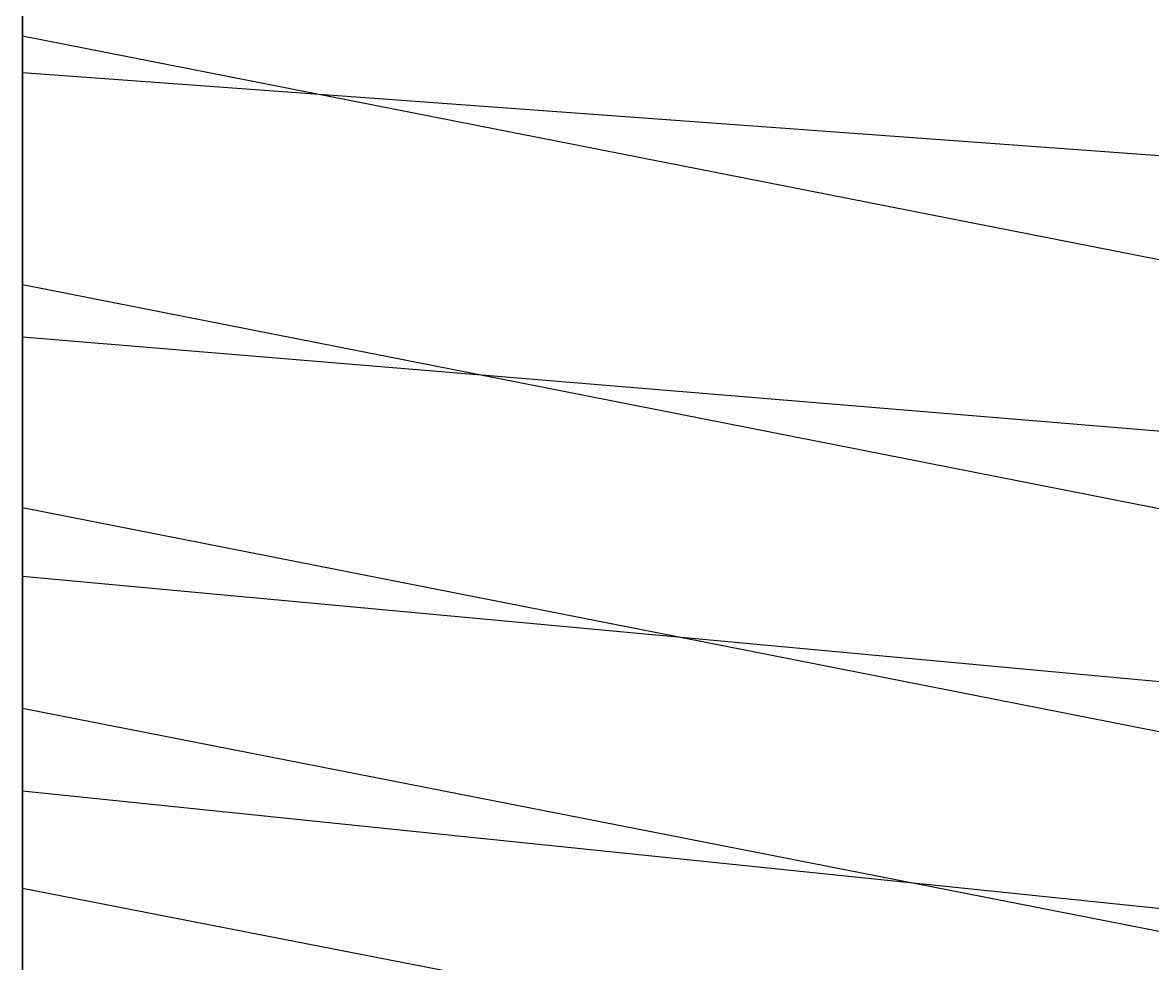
# Model space of a CAD drawing. Extents: x -429 to 429, y -1 to 209.
# Drawn here: x 0.008 to 2.029, y 1.332 to 3.015 of the extents above; entities that cross this region are included whole.
import ezdxf

# ---------------------------------------------------------------- set-up
doc = ezdxf.new("R2010")
doc.units = 0

msp = doc.modelspace()

# ---------------------------------------------------------------- linework, layer by layer
at = {"layer": 'default', "color": 5, "linetype": 'CONTINUOUS'}
for p, q in [((0.008, 3.487, -6.896), (0.008, 2.991, -6.335)), ((0.008, 2.925, 4.522), (0.008, 3.445, 4.903)), ((2.099, 2.579, -6.651), (0.008, 2.991, -6.335)), ((0.008, 2.991, -6.335), (0.008, 2.546, -5.794)), ((2.079, 2.774, 4.783), (0.008, 2.925, 4.522)), ((0.008, 2.452, 4.146), (0.008, 2.925, 4.522)), ((2.099, 2.134, -6.085), (0.008, 2.546, -5.794)), ((0.008, 2.546, -5.794), (0.008, 2.147, -5.273)), ((2.079, 2.281, 4.411), (0.008, 2.452, 4.146)), ((0.008, 2.024, 3.767), (0.008, 2.452, 4.146)), ((2.098, 1.735, -5.54), (0.008, 2.147, -5.273)), ((0.008, 2.147, -5.273), (0.008, 1.788, -4.77)), ((2.08, 1.832, 4.033), (0.008, 2.024, 3.767)), ((0.008, 1.64, 3.386), (0.008, 2.024, 3.767)), ((2.098, 1.378, -5.013), (0.008, 1.788, -4.77)), ((0.008, 1.788, -4.77), (0.008, 1.466, -4.284)), ((2.08, 1.426, 3.649), (0.008, 1.64, 3.386)), ((0.008, 1.298, 3.003), (0.008, 1.64, 3.386)), ((2.098, 1.059, -4.506), (0.008, 1.466, -4.284)), ((0.008, 1.466, -4.284), (0.008, 1.178, -3.815))]:
    msp.add_line(p, q, dxfattribs=at)

doc.saveas('drawing.dxf')
